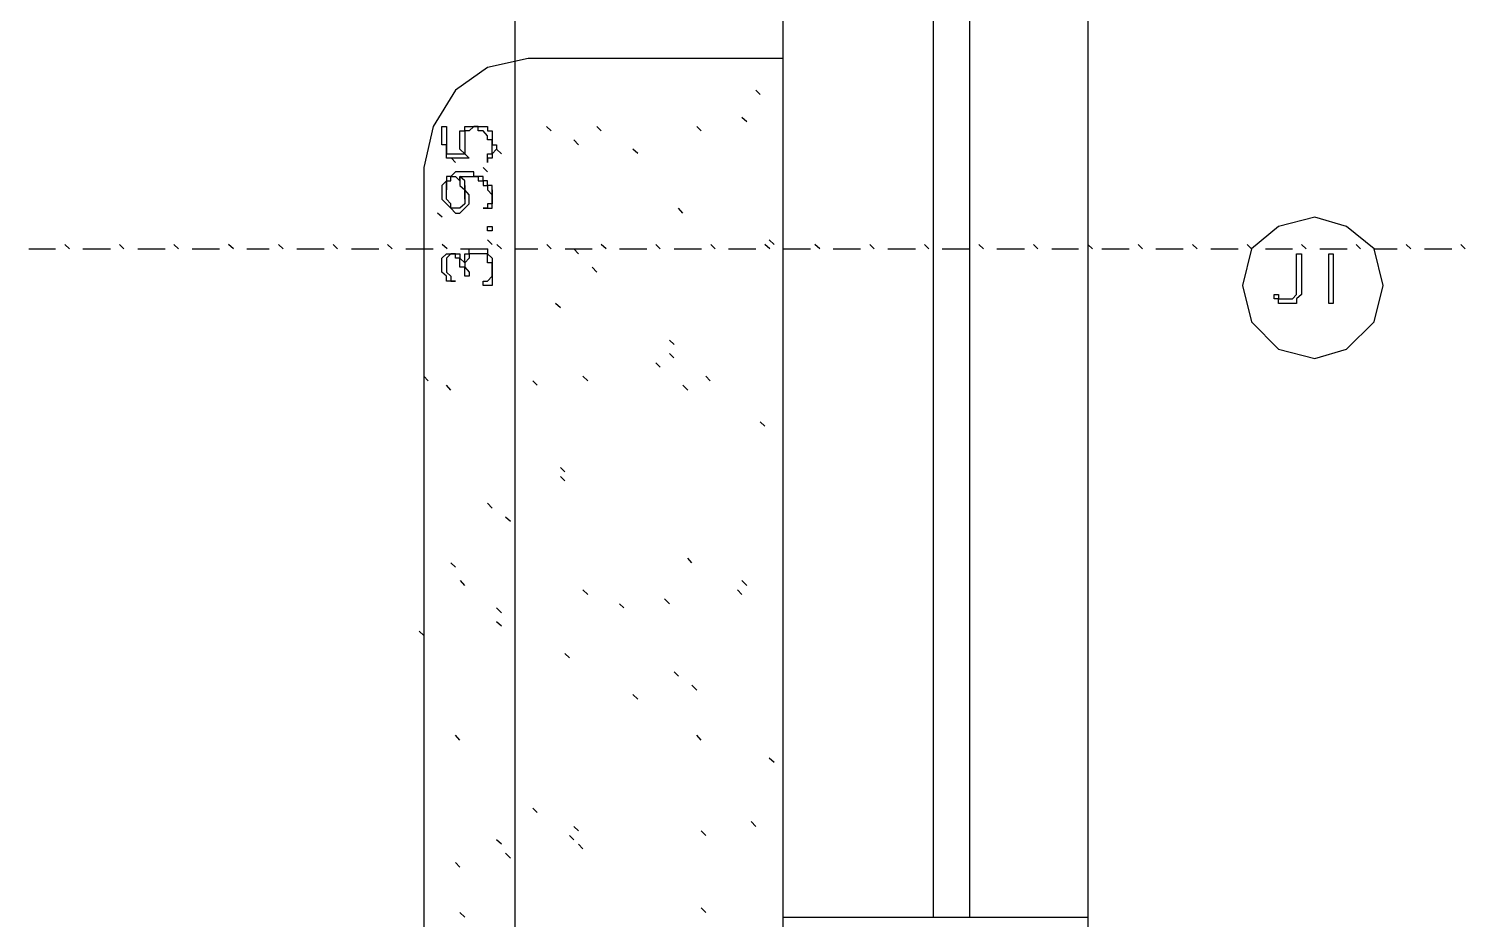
# Model space of a CAD drawing. Header units: millimetres. Extents: x -518.8 to -461.2, y 3.5 to 44.2.
# Drawn here: x -487.43 to -485.419, y 11.144 to 12.391 of the extents above; entities that cross this region are included whole.
import ezdxf

# ---------------------------------------------------------------- set-up
doc = ezdxf.new("R2010")
doc.units = ezdxf.units.MM
doc.header["$MEASUREMENT"] = 0
for name, color, linetype in [('10', 10, 'Continuous'), ('12', 12, 'Continuous'), ('151', 151, 'Continuous'), ('16', 16, 'Continuous'), ('6', 6, 'Continuous'), ('8', 8, 'Continuous'), ('MYSOLIDS', 7, 'Continuous')]:
    doc.layers.add(name, color=color, linetype=linetype)

msp = doc.modelspace()

# ---------------------------------------------------------------- linework, layer by layer
at = {"layer": '10'}
for points in [[(-486.3745, 11.1466), (-485.9474, 11.1466)], [(-486.3745, 11.1466), (-486.3745, 10.1661)], [(-485.9474, 11.1466), (-485.9474, 8.4669)]]:
    msp.add_lwpolyline(points, dxfattribs=at)
at = {"layer": '12'}
msp.add_lwpolyline([(-485.5339, 12.0315), (-485.5466, 12.0827), (-485.585, 12.1142), (-485.6293, 12.127), (-485.6805, 12.1142), (-485.7181, 12.0827), (-485.7308, 12.0315), (-485.7181, 11.9804), (-485.6805, 11.9421), (-485.6293, 11.9293), (-485.585, 11.9421), (-485.5466, 11.9804), (-485.5339, 12.0315)], dxfattribs=at)
at = {"layer": '151'}
for points in [[(-486.7308, 12.3496), (-486.788, 12.3368), (-486.8324, 12.3052), (-486.8639, 12.2541), (-486.8767, 12.1969), (-486.8767, 12.1969), (-486.8767, 10.1661)], [(-486.3745, 12.3496), (-486.7308, 12.3496)], [(-486.406, 12.2992), (-486.4121, 12.3052)], [(-486.6985, 12.2481), (-486.7053, 12.2541)], [(-486.6286, 12.2481), (-486.6346, 12.2541)], [(-486.4887, 12.2481), (-486.4948, 12.2541)], [(-486.4248, 12.2609), (-486.4316, 12.2669)], [(-486.6602, 12.2285), (-486.6669, 12.2353)], [(-486.8324, 12.2037), (-486.8384, 12.2097)], [(-486.7684, 12.2157), (-486.7752, 12.2225)], [(-486.5775, 12.2165), (-486.5842, 12.2225)], [(-486.788, 12.1909), (-486.794, 12.1969)], [(-486.8511, 12.127), (-486.8579, 12.133)], [(-486.5143, 12.133), (-486.5203, 12.1398)], [(-486.7812, 12.0887), (-486.788, 12.0954)], [(-486.3865, 12.0887), (-486.3933, 12.0954)], [(-486.6602, 12.0759), (-486.6669, 12.0827)], [(-486.6346, 12.0503), (-486.6414, 12.0571)], [(-486.6857, 12), (-486.6925, 12.006)], [(-486.5263, 11.9488), (-486.5331, 11.9548)], [(-486.5271, 11.93), (-486.5331, 11.936)], [(-486.5459, 11.9172), (-486.5519, 11.9233)], [(-486.8707, 11.8977), (-486.8767, 11.9045)], [(-486.8391, 11.8849), (-486.8451, 11.8917)], [(-486.7181, 11.8917), (-486.7241, 11.8977)], [(-486.6474, 11.8977), (-486.6542, 11.9045)], [(-486.5075, 11.8849), (-486.5143, 11.8917)], [(-486.476, 11.8977), (-486.482, 11.9045)], [(-486.3993, 11.8345), (-486.406, 11.8406)], [(-486.6797, 11.7706), (-486.6857, 11.7766)], [(-486.6797, 11.7578), (-486.6857, 11.7639)], [(-486.7812, 11.7195), (-486.788, 11.7263)], [(-486.7557, 11.7007), (-486.7624, 11.7067)], [(-486.5015, 11.6428), (-486.5075, 11.6496)], [(-486.8324, 11.6368), (-486.8391, 11.6428)], [(-486.8196, 11.6112), (-486.8256, 11.618)], [(-486.6474, 11.5985), (-486.6542, 11.6052)], [(-486.4316, 11.5985), (-486.4376, 11.6052)], [(-486.4248, 11.6112), (-486.4316, 11.618)], [(-486.597, 11.5797), (-486.603, 11.5857)], [(-486.5331, 11.5857), (-486.5399, 11.5924)], [(-486.7684, 11.5729), (-486.7752, 11.5797)], [(-486.8767, 11.5413), (-486.8835, 11.5473)], [(-486.7684, 11.5541), (-486.7752, 11.5601)], [(-486.673, 11.5097), (-486.6797, 11.5157)], [(-486.5203, 11.4842), (-486.5263, 11.4902)], [(-486.4948, 11.4646), (-486.5015, 11.4714)], [(-486.5775, 11.4518), (-486.5842, 11.4586)], [(-486.8263, 11.3947), (-486.8324, 11.4015)], [(-486.4887, 11.3947), (-486.4948, 11.4015)], [(-486.3865, 11.3631), (-486.3933, 11.3691)], [(-486.7181, 11.2932), (-486.7241, 11.2992)], [(-486.6602, 11.2676), (-486.6669, 11.2736)], [(-486.482, 11.2609), (-486.4887, 11.2676)], [(-486.4121, 11.2736), (-486.4188, 11.2804)], [(-486.7684, 11.2488), (-486.7752, 11.2548)], [(-486.6669, 11.2548), (-486.673, 11.2609)], [(-486.6542, 11.2421), (-486.6602, 11.2488)], [(-486.8263, 11.2165), (-486.8324, 11.2233)], [(-486.7557, 11.2293), (-486.7624, 11.236)], [(-486.8196, 11.1466), (-486.8263, 11.1533)], [(-486.482, 11.1533), (-486.4887, 11.1594)]]:
    msp.add_lwpolyline(points, dxfattribs=at)
at = {"layer": '16'}
msp.add_lwpolyline([(-486.7496, 14.1766), (-486.7496, 10.115)], dxfattribs=at)
at = {"layer": '6'}
for points in [[(-487.373, 12.0827), (-487.3797, 12.0887)], [(-487.297, 12.0827), (-487.303, 12.0887)], [(-487.2203, 12.0827), (-487.2271, 12.0887)], [(-487.1436, 12.0827), (-487.1504, 12.0887)], [(-487.0737, 12.0827), (-487.0805, 12.0887)], [(-486.9978, 12.0827), (-487.0038, 12.0887)], [(-486.9211, 12.0827), (-486.9278, 12.0887)], [(-486.8444, 12.0827), (-486.8511, 12.0887)], [(-486.7684, 12.0827), (-486.7745, 12.0887)], [(-486.6985, 12.0827), (-486.7045, 12.0887)], [(-486.6218, 12.0827), (-486.6286, 12.0887)], [(-486.5459, 12.0827), (-486.5519, 12.0887)], [(-486.4692, 12.0827), (-486.4752, 12.0887)], [(-486.3925, 12.0827), (-486.3993, 12.0887)], [(-486.3226, 12.0827), (-486.3293, 12.0887)], [(-486.2466, 12.0827), (-486.2527, 12.0887)], [(-486.1699, 12.0827), (-486.176, 12.0887)], [(-486.0933, 12.0827), (-486.1, 12.0887)], [(-486.0173, 12.0827), (-486.0233, 12.0887)], [(-485.9406, 12.0827), (-485.9474, 12.0887)], [(-485.8707, 12.0827), (-485.8767, 12.0887)], [(-485.794, 12.0827), (-485.8008, 12.0887)], [(-485.7181, 12.0827), (-485.7241, 12.0887)], [(-485.6414, 12.0827), (-485.6481, 12.0887)], [(-485.5654, 12.0827), (-485.5714, 12.0887)], [(-485.4948, 12.0827), (-485.5015, 12.0887)], [(-485.4188, 12.0827), (-485.4248, 12.0887)], [(-487.4301, 12.0827), (-487.3925, 12.0827)], [(-487.3542, 12.0827), (-487.3158, 12.0827)], [(-487.2775, 12.0827), (-487.2391, 12.0827)], [(-487.2015, 12.0827), (-487.1632, 12.0827)], [(-487.1248, 12.0827), (-487.0933, 12.0827)], [(-487.0549, 12.0827), (-487.0166, 12.0827)], [(-486.9782, 12.0827), (-486.9399, 12.0827)], [(-486.9023, 12.0827), (-486.8639, 12.0827)], [(-486.8256, 12.0827), (-486.7872, 12.0827)], [(-486.7489, 12.0827), (-486.7173, 12.0827)], [(-486.679, 12.0827), (-486.6414, 12.0827)], [(-486.603, 12.0827), (-486.5647, 12.0827)], [(-486.5263, 12.0827), (-486.488, 12.0827)], [(-486.4504, 12.0827), (-486.4121, 12.0827)], [(-486.3737, 12.0827), (-486.3354, 12.0827)], [(-486.3038, 12.0827), (-486.2654, 12.0827)], [(-486.2271, 12.0827), (-486.1887, 12.0827)], [(-486.1511, 12.0827), (-486.1128, 12.0827)], [(-486.0745, 12.0827), (-486.0361, 12.0827)], [(-485.9978, 12.0827), (-485.9602, 12.0827)], [(-485.9278, 12.0827), (-485.8895, 12.0827)], [(-485.8519, 12.0827), (-485.8136, 12.0827)], [(-485.7752, 12.0827), (-485.7369, 12.0827)], [(-485.6985, 12.0827), (-485.6609, 12.0827)], [(-485.6226, 12.0827), (-485.5842, 12.0827)], [(-485.5459, 12.0827), (-485.5143, 12.0827)], [(-485.476, 12.0827), (-485.4376, 12.0827)]]:
    msp.add_lwpolyline(points, dxfattribs=at)
at = {"layer": '8'}
for points in [[(-486.3745, 13.1518), (-486.3745, 11.1466)], [(-486.1639, 13.1518), (-486.1639, 11.1466)], [(-486.1128, 13.1518), (-486.1128, 11.1466)], [(-485.9474, 13.1518), (-485.9474, 11.1466)]]:
    msp.add_lwpolyline(points, dxfattribs=at)
at = {"layer": 'MYSOLIDS'}
for points in [[(-486.8451, 12.2157), (-486.8391, 12.2157), (-486.8391, 12.2157), (-486.8391, 12.2157), (-486.8324, 12.2157), (-486.8263, 12.2157), (-486.8263, 12.2157), (-486.8196, 12.2157), (-486.8196, 12.2157), (-486.8196, 12.2157), (-486.8263, 12.2225), (-486.8263, 12.2225), (-486.8263, 12.2225), (-486.8263, 12.2285), (-486.8263, 12.2285), (-486.8263, 12.2353), (-486.8263, 12.2353), (-486.8263, 12.2353), (-486.8263, 12.2413), (-486.8263, 12.2413), (-486.8263, 12.2481), (-486.8196, 12.2481), (-486.8196, 12.2481), (-486.8196, 12.2541), (-486.8136, 12.2541), (-486.8136, 12.2541), (-486.8068, 12.2541), (-486.8068, 12.2541), (-486.8068, 12.2541), (-486.8008, 12.2541), (-486.8008, 12.2541), (-486.794, 12.2541), (-486.794, 12.2541), (-486.794, 12.2541), (-486.788, 12.2541), (-486.788, 12.2481), (-486.788, 12.2481), (-486.7812, 12.2481), (-486.7812, 12.2413), (-486.7812, 12.2413), (-486.7812, 12.2353), (-486.7812, 12.2353), (-486.7812, 12.2285), (-486.7752, 12.2285), (-486.7752, 12.2225), (-486.7752, 12.2225), (-486.7812, 12.2157), (-486.7812, 12.2157), (-486.7812, 12.2097), (-486.7812, 12.2097), (-486.7812, 12.2097), (-486.788, 12.2097), (-486.788, 12.2037), (-486.788, 12.2097), (-486.788, 12.2097), (-486.788, 12.2097), (-486.788, 12.2097), (-486.788, 12.2097), (-486.788, 12.2097), (-486.788, 12.2097), (-486.788, 12.2097), (-486.788, 12.2157), (-486.7812, 12.2157), (-486.7812, 12.2157), (-486.7812, 12.2225), (-486.7812, 12.2225), (-486.7812, 12.2225), (-486.7812, 12.2285), (-486.7812, 12.2285), (-486.7812, 12.2353), (-486.788, 12.2353), (-486.788, 12.2413), (-486.788, 12.2413), (-486.788, 12.2413), (-486.794, 12.2481), (-486.794, 12.2481), (-486.794, 12.2481), (-486.8008, 12.2481), (-486.8008, 12.2541), (-486.8068, 12.2541), (-486.8068, 12.2541), (-486.8136, 12.2481), (-486.8136, 12.2481), (-486.8196, 12.2481), (-486.8196, 12.2481), (-486.8196, 12.2413), (-486.8196, 12.2413), (-486.8196, 12.2413), (-486.8196, 12.2353), (-486.8196, 12.2353), (-486.8196, 12.2285), (-486.8196, 12.2285), (-486.8196, 12.2285), (-486.8196, 12.2225), (-486.8196, 12.2225), (-486.8196, 12.2157), (-486.8196, 12.2157), (-486.8196, 12.2157), (-486.8136, 12.2097), (-486.8136, 12.2097), (-486.8136, 12.2097), (-486.8136, 12.2097), (-486.8196, 12.2097), (-486.8196, 12.2097), (-486.8196, 12.2097), (-486.8263, 12.2097), (-486.8263, 12.2097), (-486.8324, 12.2097), (-486.8324, 12.2097), (-486.8391, 12.2097), (-486.8391, 12.2097), (-486.8451, 12.2097), (-486.8451, 12.2097), (-486.8451, 12.2097), (-486.8451, 12.2097), (-486.8451, 12.2097), (-486.8451, 12.2157), (-486.8451, 12.2157), (-486.8451, 12.2225), (-486.8451, 12.2225), (-486.8451, 12.2285), (-486.8519, 12.2285), (-486.8519, 12.2353), (-486.8519, 12.2353), (-486.8519, 12.2413), (-486.8519, 12.2413), (-486.8519, 12.2413), (-486.8519, 12.2481), (-486.8519, 12.2481), (-486.8519, 12.2481), (-486.8519, 12.2541), (-486.8519, 12.2541), (-486.8451, 12.2541), (-486.8451, 12.2541), (-486.8451, 12.2541), (-486.8451, 12.2541), (-486.8451, 12.2481), (-486.8451, 12.2481), (-486.8451, 12.2413), (-486.8451, 12.2413), (-486.8451, 12.2353), (-486.8451, 12.2285), (-486.8451, 12.2285), (-486.8451, 12.2225), (-486.8451, 12.2157), (-486.8451, 12.2157), (-486.8451, 12.2157), (-486.8451, 12.2157), (-486.8451, 12.2157), (-486.8451, 12.2157)], [(-486.8451, 12.1782), (-486.8451, 12.1654), (-486.8451, 12.1654), (-486.8451, 12.1654), (-486.8451, 12.1714), (-486.8451, 12.1714), (-486.8451, 12.1782), (-486.8391, 12.1782), (-486.8391, 12.1782), (-486.8391, 12.1842), (-486.8324, 12.1842), (-486.8324, 12.1842), (-486.8324, 12.1842), (-486.8263, 12.1782), (-486.8263, 12.1782), (-486.8263, 12.1842), (-486.8263, 12.1842), (-486.8196, 12.1842), (-486.8196, 12.1842), (-486.8136, 12.1842), (-486.8136, 12.1842), (-486.8068, 12.1842), (-486.8068, 12.1842), (-486.8008, 12.1842), (-486.8008, 12.1782), (-486.8008, 12.1782), (-486.794, 12.1782), (-486.794, 12.1714), (-486.794, 12.1714), (-486.788, 12.1714), (-486.788, 12.1654), (-486.788, 12.1654), (-486.788, 12.1654), (-486.7812, 12.1586), (-486.7812, 12.1586), (-486.7812, 12.1526), (-486.7812, 12.1654), (-486.7812, 12.1714), (-486.788, 12.1714), (-486.788, 12.1782), (-486.788, 12.1782), (-486.794, 12.1782), (-486.794, 12.1842), (-486.794, 12.1842), (-486.8008, 12.1842), (-486.8008, 12.1842), (-486.8068, 12.1842), (-486.8068, 12.1909), (-486.8068, 12.1909), (-486.8136, 12.1909), (-486.8136, 12.1909), (-486.8196, 12.1909), (-486.8196, 12.1909), (-486.8196, 12.1909), (-486.8263, 12.1909), (-486.8324, 12.1909), (-486.8324, 12.1909), (-486.8324, 12.1909), (-486.8391, 12.1842), (-486.8391, 12.1842), (-486.8451, 12.1842), (-486.8451, 12.1842), (-486.8451, 12.1782), (-486.8451, 12.1782)], [(-486.8519, 12.1654), (-486.8519, 12.1654), (-486.8519, 12.1586), (-486.8519, 12.1586), (-486.8519, 12.1526), (-486.8519, 12.1526), (-486.8451, 12.1458), (-486.8451, 12.1458), (-486.8451, 12.1458), (-486.8391, 12.1398), (-486.8391, 12.1398), (-486.8391, 12.1398), (-486.8324, 12.133), (-486.8324, 12.133), (-486.8324, 12.133), (-486.8263, 12.133), (-486.8263, 12.133), (-486.8263, 12.133), (-486.8196, 12.1398), (-486.8196, 12.1398), (-486.8196, 12.1398), (-486.8196, 12.1398), (-486.8136, 12.1458), (-486.8136, 12.1458), (-486.8136, 12.1526), (-486.8136, 12.1526), (-486.8136, 12.1586), (-486.8136, 12.1586), (-486.8196, 12.1654), (-486.8196, 12.1654), (-486.8196, 12.1714), (-486.8196, 12.1714), (-486.8196, 12.1714), (-486.8196, 12.1526), (-486.8196, 12.1526), (-486.8196, 12.1458), (-486.8196, 12.1458), (-486.8196, 12.1458), (-486.8263, 12.1398), (-486.8263, 12.1398), (-486.8263, 12.1398), (-486.8324, 12.1398), (-486.8324, 12.1398), (-486.8391, 12.1398), (-486.8391, 12.1458), (-486.8391, 12.1458), (-486.8391, 12.1458), (-486.8451, 12.1526), (-486.8451, 12.1526), (-486.8451, 12.1586), (-486.8451, 12.1586), (-486.8451, 12.1586), (-486.8451, 12.1654), (-486.8451, 12.1782), (-486.8451, 12.1782), (-486.8519, 12.1714), (-486.8519, 12.1714), (-486.8519, 12.1654), (-486.8519, 12.1654), (-486.8519, 12.1654)], [(-486.8263, 12.1782), (-486.8263, 12.1782), (-486.8263, 12.1714), (-486.8263, 12.1714), (-486.8196, 12.1654), (-486.8196, 12.1654), (-486.8196, 12.1586), (-486.8196, 12.1586), (-486.8196, 12.1526), (-486.8196, 12.1714), (-486.8196, 12.1782), (-486.8196, 12.1782), (-486.8263, 12.1842), (-486.8263, 12.1842), (-486.8263, 12.1782), (-486.8263, 12.1782)], [(-486.794, 12.1398), (-486.794, 12.1398), (-486.794, 12.1398), (-486.788, 12.1398), (-486.788, 12.1398), (-486.788, 12.1398), (-486.7812, 12.1398), (-486.7812, 12.1458), (-486.7812, 12.1458), (-486.7812, 12.1526), (-486.7812, 12.1526), (-486.7812, 12.1526), (-486.7812, 12.1586), (-486.7812, 12.1586), (-486.7812, 12.1654), (-486.7812, 12.1654), (-486.7812, 12.1654), (-486.7812, 12.1526), (-486.7812, 12.1526), (-486.7812, 12.1458), (-486.788, 12.1458), (-486.788, 12.1458), (-486.788, 12.1458), (-486.788, 12.1398), (-486.794, 12.1398), (-486.794, 12.1398), (-486.794, 12.1398), (-486.794, 12.1398)], [(-486.7812, 12.1082), (-486.7812, 12.1082), (-486.7812, 12.1082), (-486.7812, 12.1082), (-486.7812, 12.1082), (-486.788, 12.1082), (-486.788, 12.1082), (-486.788, 12.1082), (-486.788, 12.1142), (-486.788, 12.1142), (-486.788, 12.1142), (-486.788, 12.1142), (-486.788, 12.1142), (-486.7812, 12.1142), (-486.7812, 12.1142), (-486.7812, 12.1142), (-486.7812, 12.1082), (-486.7812, 12.1082), (-486.7812, 12.1082), (-486.7812, 12.1082)], [(-486.8196, 12.0631), (-486.8196, 12.0699), (-486.8196, 12.0699), (-486.8196, 12.0759), (-486.8136, 12.0759), (-486.8136, 12.0759), (-486.8136, 12.0827), (-486.8068, 12.0827), (-486.8068, 12.0827), (-486.8008, 12.0827), (-486.8008, 12.0827), (-486.8008, 12.0827), (-486.794, 12.0827), (-486.794, 12.0827), (-486.788, 12.0827), (-486.788, 12.0759), (-486.788, 12.0759), (-486.788, 12.0759), (-486.7812, 12.0699), (-486.7812, 12.0699), (-486.7812, 12.0699), (-486.7812, 12.0631), (-486.7812, 12.0631), (-486.7812, 12.0571), (-486.7812, 12.0571), (-486.7812, 12.0503), (-486.7812, 12.0443), (-486.7812, 12.0443), (-486.7812, 12.0375), (-486.7812, 12.0375), (-486.7812, 12.0375), (-486.7812, 12.0315), (-486.788, 12.0315), (-486.788, 12.0315), (-486.794, 12.0315), (-486.794, 12.0315), (-486.794, 12.0315), (-486.794, 12.0315), (-486.794, 12.0315), (-486.794, 12.0315), (-486.794, 12.0375), (-486.794, 12.0375), (-486.794, 12.0375), (-486.788, 12.0375), (-486.788, 12.0375), (-486.788, 12.0375), (-486.7812, 12.0443), (-486.7812, 12.0443), (-486.7812, 12.0503), (-486.7812, 12.0503), (-486.7812, 12.0571), (-486.7812, 12.0571), (-486.7812, 12.0631), (-486.788, 12.0631), (-486.788, 12.0699), (-486.788, 12.0699), (-486.788, 12.0699), (-486.788, 12.0759), (-486.794, 12.0759), (-486.794, 12.0759), (-486.8008, 12.0759), (-486.8008, 12.0759), (-486.8008, 12.0759), (-486.8068, 12.0759), (-486.8068, 12.0759), (-486.8136, 12.0759), (-486.8136, 12.0759), (-486.8136, 12.0699), (-486.8136, 12.0699), (-486.8196, 12.0631), (-486.8196, 12.0631), (-486.8196, 12.0631), (-486.8196, 12.0571), (-486.8196, 12.0571), (-486.8136, 12.0503), (-486.8136, 12.0503), (-486.8136, 12.0443), (-486.8136, 12.0443), (-486.8136, 12.0443), (-486.8136, 12.0443), (-486.8196, 12.0443), (-486.8196, 12.0443), (-486.8196, 12.0443), (-486.8196, 12.0443), (-486.8196, 12.0503), (-486.8196, 12.0503), (-486.8196, 12.0571), (-486.8263, 12.0571), (-486.8263, 12.0631), (-486.8263, 12.0631), (-486.8263, 12.0699), (-486.8263, 12.0699), (-486.8324, 12.0699), (-486.8324, 12.0759), (-486.8391, 12.0759), (-486.8391, 12.0759), (-486.8391, 12.0759), (-486.8451, 12.0699), (-486.8451, 12.0699), (-486.8451, 12.0699), (-486.8451, 12.0631), (-486.8451, 12.0631), (-486.8451, 12.0571), (-486.8451, 12.0571), (-486.8451, 12.0503), (-486.8451, 12.0503), (-486.8451, 12.0503), (-486.8391, 12.0443), (-486.8391, 12.0443), (-486.8391, 12.0443), (-486.8391, 12.0375), (-486.8391, 12.0375), (-486.8324, 12.0375), (-486.8324, 12.0375), (-486.8391, 12.0375), (-486.8391, 12.0375), (-486.8391, 12.0375), (-486.8391, 12.0375), (-486.8391, 12.0375), (-486.8391, 12.0375), (-486.8451, 12.0375), (-486.8451, 12.0375), (-486.8451, 12.0375), (-486.8451, 12.0443), (-486.8451, 12.0443), (-486.8519, 12.0503), (-486.8519, 12.0503), (-486.8519, 12.0571), (-486.8519, 12.0571), (-486.8519, 12.0631), (-486.8519, 12.0631), (-486.8519, 12.0631), (-486.8519, 12.0699), (-486.8519, 12.0699), (-486.8451, 12.0759), (-486.8451, 12.0759), (-486.8451, 12.0759), (-486.8451, 12.0759), (-486.8391, 12.0759), (-486.8391, 12.0759), (-486.8324, 12.0759), (-486.8324, 12.0759), (-486.8324, 12.0759), (-486.8263, 12.0759), (-486.8263, 12.0759), (-486.8263, 12.0699), (-486.8263, 12.0699), (-486.8196, 12.0631), (-486.8196, 12.0631), (-486.8196, 12.0631), (-486.8196, 12.0631), (-486.8196, 12.0631)], [(-485.6549, 12.0315), (-485.6549, 12.0759), (-485.6549, 12.0759), (-485.6549, 12.0759), (-485.6549, 12.0759), (-485.6549, 12.0759), (-485.6549, 12.0759), (-485.6549, 12.0759), (-485.6481, 12.0759), (-485.6481, 12.0759), (-485.6481, 12.0315), (-485.6481, 12.0248), (-485.6481, 12.0248), (-485.6481, 12.0188), (-485.6481, 12.0188), (-485.6549, 12.0127), (-485.6549, 12.0127), (-485.6549, 12.0127), (-485.6549, 12.006), (-485.6609, 12.006), (-485.6609, 12.006), (-485.6609, 12.006), (-485.6677, 12.006), (-485.6677, 12.006), (-485.6677, 12.006), (-485.6737, 12.006), (-485.6737, 12.006), (-485.6805, 12.006), (-485.6805, 12.006), (-485.6805, 12.0127), (-485.6865, 12.0127), (-485.6865, 12.0188), (-485.6865, 12.0188), (-485.6865, 12.0188), (-485.6865, 12.0188), (-485.6805, 12.0188), (-485.6805, 12.0188), (-485.6805, 12.0188), (-485.6805, 12.0188), (-485.6805, 12.0188), (-485.6805, 12.0188), (-485.6805, 12.0127), (-485.6737, 12.0127), (-485.6737, 12.0127), (-485.6737, 12.0127), (-485.6677, 12.0127), (-485.6677, 12.0127), (-485.6677, 12.0127), (-485.6609, 12.0127), (-485.6609, 12.0127), (-485.6609, 12.0127), (-485.6609, 12.0127), (-485.6549, 12.0188), (-485.6549, 12.0188), (-485.6549, 12.0188), (-485.6549, 12.0248), (-485.6549, 12.0248), (-485.6549, 12.0248), (-485.6549, 12.0315), (-485.6549, 12.0315), (-485.6549, 12.0315), (-485.6549, 12.0315), (-485.6549, 12.0315)], [(-485.6098, 12.006), (-485.6098, 12.0127), (-485.6098, 12.0127), (-485.6098, 12.0188), (-485.6098, 12.0188), (-485.6098, 12.0248), (-485.6098, 12.0248), (-485.6098, 12.0315), (-485.6098, 12.0315), (-485.6098, 12.0375), (-485.6098, 12.0375), (-485.6098, 12.0443), (-485.6098, 12.0443), (-485.6098, 12.0503), (-485.6098, 12.0503), (-485.6098, 12.0571), (-485.6098, 12.0571), (-485.6098, 12.0631), (-485.6098, 12.0631), (-485.6098, 12.0699), (-485.6098, 12.0699), (-485.6098, 12.0699), (-485.6098, 12.0759), (-485.6098, 12.0759), (-485.6038, 12.0759), (-485.6038, 12.0759), (-485.6038, 12.0759), (-485.6038, 12.0759), (-485.6038, 12.0699), (-485.6038, 12.0699), (-485.6038, 12.0631), (-485.6038, 12.0631), (-485.6038, 12.0571), (-485.6038, 12.0571), (-485.6038, 12.0503), (-485.6038, 12.0503), (-485.6038, 12.0443), (-485.6038, 12.0443), (-485.6038, 12.0375), (-485.6038, 12.0375), (-485.6038, 12.0315), (-485.6038, 12.0315), (-485.6038, 12.0248), (-485.6038, 12.0248), (-485.6038, 12.0188), (-485.6038, 12.0188), (-485.6038, 12.0127), (-485.6038, 12.0127), (-485.6038, 12.0127), (-485.6038, 12.0127), (-485.6038, 12.006), (-485.6038, 12.006), (-485.6098, 12.006), (-485.6098, 12.006), (-485.6098, 12.006), (-485.6098, 12.006), (-485.6098, 12.006), (-485.6098, 12.006), (-485.6098, 12.006), (-485.6098, 12.006), (-485.6098, 12.006)]]:
    msp.add_lwpolyline(points, dxfattribs=at)

doc.saveas('drawing.dxf')
